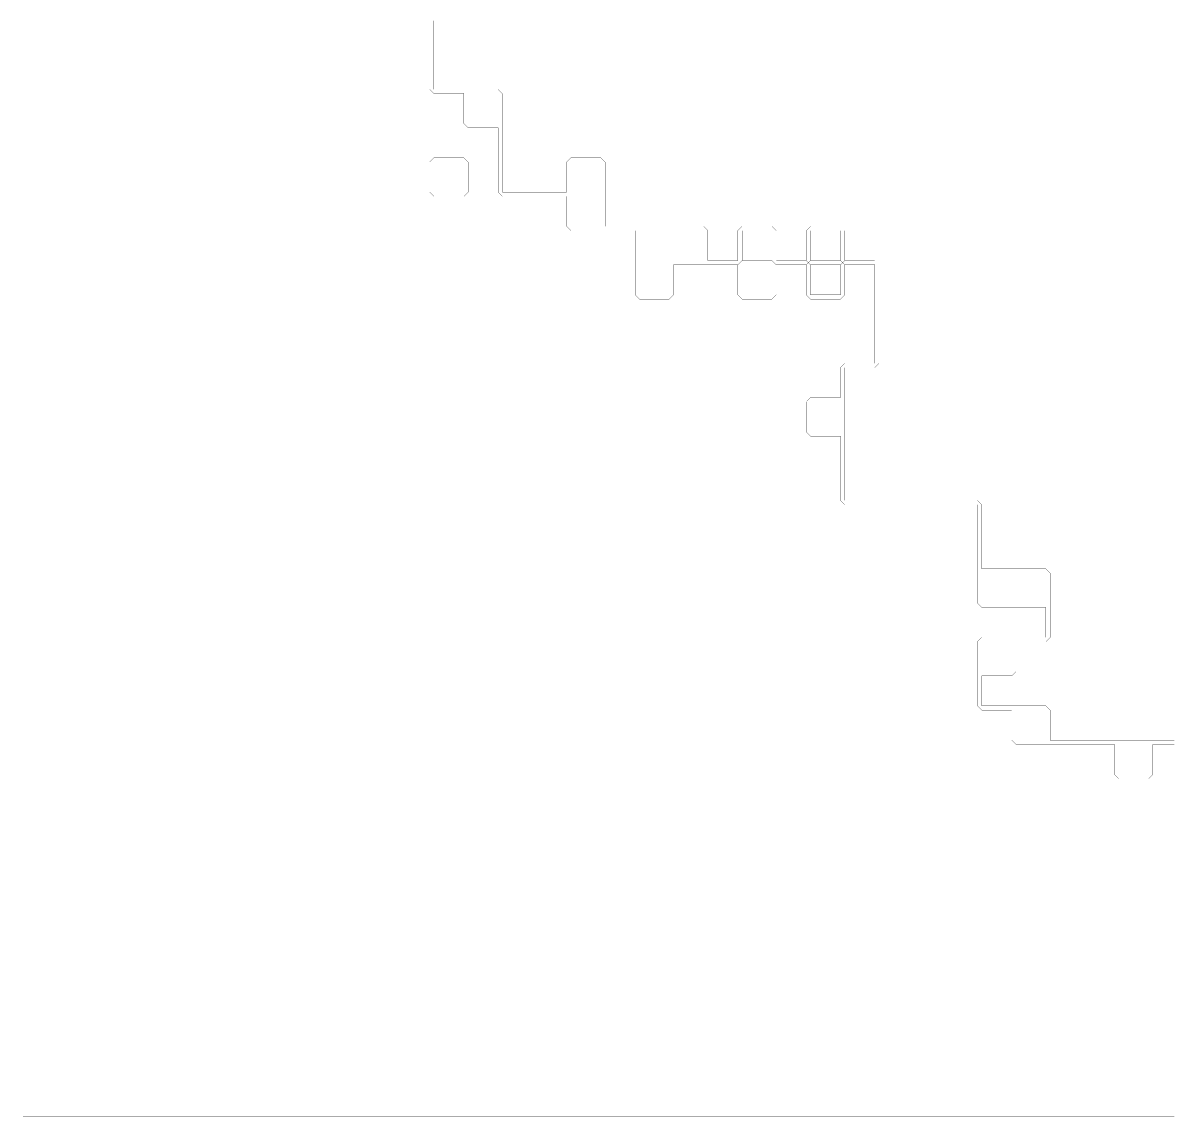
# Model space of a CAD drawing. Header units: metres. Extents: x 0 to 4990, y -4990 to 0.
# Drawn here: x 0 to 2617, y -4990 to -2495 of the extents above; entities that cross this region are included whole.
import ezdxf

# ---------------------------------------------------------------- set-up
doc = ezdxf.new("R2010")
doc.units = ezdxf.units.M
doc.layers.add('conductor', color=1, linetype='Continuous')
doc.layers.add('substrate', color=5, linetype='Continuous')

msp = doc.modelspace()

# ---------------------------------------------------------------- linework, layer by layer
at = {"layer": 'conductor', "const_width": 0.5}
msp.add_lwpolyline([(937.5, -2490.234375), (937.5, -2500), (937.5, -2509.765625), (937.5, -2519.53125), (937.5, -2529.296875), (937.5, -2539.0625), (937.5, -2548.828125), (937.5, -2558.59375), (937.5, -2568.359375), (937.5, -2578.125), (937.5, -2587.890625), (937.5, -2597.65625), (937.5, -2607.421875), (937.5, -2617.1875), (937.5, -2626.953125), (937.5, -2636.71875), (937.5, -2646.484375), (947.265625, -2646.484375), (957.03125, -2646.484375), (966.796875, -2646.484375), (976.5625, -2646.484375), (986.328125, -2646.484375), (996.09375, -2646.484375), (1005.859375, -2646.484375), (1015.625, -2646.484375), (1025.390625, -2646.484375), (1035.15625, -2646.484375), (1044.921875, -2646.484375), (1054.6875, -2646.484375), (1064.453125, -2646.484375), (1074.21875, -2646.484375), (1083.984375, -2646.484375), (1093.75, -2656.25), (1093.75, -2666.015625), (1093.75, -2675.78125), (1093.75, -2685.546875), (1093.75, -2695.3125), (1093.75, -2705.078125), (1093.75, -2714.84375), (1093.75, -2724.609375), (1093.75, -2734.375), (1093.75, -2744.140625), (1093.75, -2753.90625), (1093.75, -2763.671875), (1093.75, -2773.4375), (1093.75, -2783.203125), (1093.75, -2792.96875), (1093.75, -2802.734375), (1093.75, -2812.5), (1093.75, -2822.265625), (1093.75, -2832.03125), (1093.75, -2841.796875), (1093.75, -2851.5625), (1093.75, -2861.328125), (1093.75, -2871.09375), (1093.75, -2880.859375), (1103.515625, -2880.859375), (1113.28125, -2880.859375), (1123.046875, -2880.859375), (1132.8125, -2880.859375), (1142.578125, -2880.859375), (1152.34375, -2880.859375), (1162.109375, -2880.859375), (1171.875, -2880.859375), (1181.640625, -2880.859375), (1191.40625, -2880.859375), (1201.171875, -2880.859375), (1210.9375, -2880.859375), (1220.703125, -2880.859375), (1230.46875, -2880.859375), (1240.234375, -2880.859375), (1240.234375, -2871.09375), (1240.234375, -2861.328125), (1240.234375, -2851.5625), (1240.234375, -2841.796875), (1240.234375, -2832.03125), (1240.234375, -2822.265625), (1240.234375, -2812.5), (1250, -2802.734375), (1259.765625, -2802.734375), (1269.53125, -2802.734375), (1279.296875, -2802.734375), (1289.0625, -2802.734375), (1298.828125, -2802.734375), (1308.59375, -2802.734375), (1318.359375, -2802.734375), (1328.125, -2812.5), (1328.125, -2822.265625), (1328.125, -2832.03125), (1328.125, -2841.796875), (1328.125, -2851.5625), (1328.125, -2861.328125), (1328.125, -2871.09375), (1328.125, -2880.859375), (1328.125, -2890.625), (1328.125, -2900.390625), (1328.125, -2910.15625), (1328.125, -2919.921875), (1328.125, -2929.6875), (1328.125, -2939.453125), (1328.125, -2949.21875), (1328.125, -2958.984375), (1337.890625, -2958.984375), (1347.65625, -2958.984375), (1357.421875, -2958.984375), (1367.1875, -2958.984375), (1376.953125, -2958.984375), (1386.71875, -2958.984375), (1396.484375, -2958.984375), (1406.25, -2958.984375), (1416.015625, -2958.984375), (1425.78125, -2958.984375), (1435.546875, -2958.984375), (1445.3125, -2958.984375), (1455.078125, -2958.984375), (1464.84375, -2958.984375), (1474.609375, -2958.984375), (1484.375, -2958.984375), (1494.140625, -2958.984375), (1503.90625, -2958.984375), (1513.671875, -2958.984375), (1523.4375, -2958.984375), (1533.203125, -2958.984375), (1542.96875, -2958.984375), (1552.734375, -2958.984375), (1562.5, -2968.75), (1562.5, -2978.515625), (1562.5, -2988.28125), (1562.5, -2998.046875), (1562.5, -3007.8125), (1562.5, -3017.578125), (1562.5, -3027.34375), (1562.5, -3037.109375), (1572.265625, -3037.109375), (1582.03125, -3037.109375), (1591.796875, -3037.109375), (1601.5625, -3037.109375), (1611.328125, -3037.109375), (1621.09375, -3037.109375), (1630.859375, -3037.109375), (1630.859375, -3027.34375), (1630.859375, -3017.578125), (1630.859375, -3007.8125), (1630.859375, -2998.046875), (1630.859375, -2988.28125), (1630.859375, -2978.515625), (1630.859375, -2968.75), (1640.625, -2958.984375), (1650.390625, -2958.984375), (1660.15625, -2958.984375), (1669.921875, -2958.984375), (1679.6875, -2958.984375), (1689.453125, -2958.984375), (1699.21875, -2958.984375), (1708.984375, -2958.984375), (1718.75, -2968.75), (1718.75, -2978.515625), (1718.75, -2988.28125), (1718.75, -2998.046875), (1718.75, -3007.8125), (1718.75, -3017.578125), (1718.75, -3027.34375), (1718.75, -3037.109375), (1728.515625, -3037.109375), (1738.28125, -3037.109375), (1748.046875, -3037.109375), (1757.8125, -3037.109375), (1767.578125, -3037.109375), (1777.34375, -3037.109375), (1787.109375, -3037.109375), (1796.875, -3046.875), (1796.875, -3056.640625), (1796.875, -3066.40625), (1796.875, -3076.171875), (1796.875, -3085.9375), (1796.875, -3095.703125), (1796.875, -3105.46875), (1796.875, -3115.234375), (1806.640625, -3115.234375), (1816.40625, -3115.234375), (1826.171875, -3115.234375), (1835.9375, -3115.234375), (1845.703125, -3115.234375), (1855.46875, -3115.234375), (1865.234375, -3115.234375), (1865.234375, -3105.46875), (1865.234375, -3095.703125), (1865.234375, -3085.9375), (1865.234375, -3076.171875), (1865.234375, -3066.40625), (1865.234375, -3056.640625), (1865.234375, -3046.875), (1875, -3037.109375), (1884.765625, -3037.109375), (1894.53125, -3037.109375), (1904.296875, -3037.109375), (1914.0625, -3037.109375), (1923.828125, -3037.109375), (1933.59375, -3037.109375), (1943.359375, -3037.109375), (1953.125, -3046.875), (1953.125, -3056.640625), (1953.125, -3066.40625), (1953.125, -3076.171875), (1953.125, -3085.9375), (1953.125, -3095.703125), (1953.125, -3105.46875), (1953.125, -3115.234375), (1953.125, -3125), (1953.125, -3134.765625), (1953.125, -3144.53125), (1953.125, -3154.296875), (1953.125, -3164.0625), (1953.125, -3173.828125), (1953.125, -3183.59375), (1953.125, -3193.359375), (1953.125, -3203.125), (1953.125, -3212.890625), (1953.125, -3222.65625), (1953.125, -3232.421875), (1953.125, -3242.1875), (1953.125, -3251.953125), (1953.125, -3261.71875), (1953.125, -3271.484375), (1943.359375, -3281.25), (1933.59375, -3281.25), (1923.828125, -3281.25), (1914.0625, -3281.25), (1904.296875, -3281.25), (1894.53125, -3281.25), (1884.765625, -3281.25), (1875, -3281.25), (1875, -3291.015625), (1875, -3300.78125), (1875, -3310.546875), (1875, -3320.3125), (1875, -3330.078125), (1875, -3339.84375), (1875, -3349.609375), (1875, -3359.375), (1875, -3369.140625), (1875, -3378.90625), (1875, -3388.671875), (1875, -3398.4375), (1875, -3408.203125), (1875, -3417.96875), (1875, -3427.734375), (1875, -3437.5), (1875, -3447.265625), (1875, -3457.03125), (1875, -3466.796875), (1875, -3476.5625), (1875, -3486.328125), (1875, -3496.09375), (1875, -3505.859375), (1875, -3515.625), (1875, -3525.390625), (1875, -3535.15625), (1875, -3544.921875), (1875, -3554.6875), (1875, -3564.453125), (1875, -3574.21875), (1875, -3583.984375), (1884.765625, -3583.984375), (1894.53125, -3583.984375), (1904.296875, -3583.984375), (1914.0625, -3583.984375), (1923.828125, -3583.984375), (1933.59375, -3583.984375), (1943.359375, -3583.984375), (1953.125, -3583.984375), (1962.890625, -3583.984375), (1972.65625, -3583.984375), (1982.421875, -3583.984375), (1992.1875, -3583.984375), (2001.953125, -3583.984375), (2011.71875, -3583.984375), (2021.484375, -3583.984375), (2031.25, -3583.984375), (2041.015625, -3583.984375), (2050.78125, -3583.984375), (2060.546875, -3583.984375), (2070.3125, -3583.984375), (2080.078125, -3583.984375), (2089.84375, -3583.984375), (2099.609375, -3583.984375), (2109.375, -3583.984375), (2119.140625, -3583.984375), (2128.90625, -3583.984375), (2138.671875, -3583.984375), (2148.4375, -3583.984375), (2158.203125, -3583.984375), (2167.96875, -3583.984375), (2177.734375, -3583.984375), (2187.5, -3593.75), (2187.5, -3603.515625), (2187.5, -3613.28125), (2187.5, -3623.046875), (2187.5, -3632.8125), (2187.5, -3642.578125), (2187.5, -3652.34375), (2187.5, -3662.109375), (2187.5, -3671.875), (2187.5, -3681.640625), (2187.5, -3691.40625), (2187.5, -3701.171875), (2187.5, -3710.9375), (2187.5, -3720.703125), (2187.5, -3730.46875), (2187.5, -3740.234375), (2197.265625, -3740.234375), (2207.03125, -3740.234375), (2216.796875, -3740.234375), (2226.5625, -3740.234375), (2236.328125, -3740.234375), (2246.09375, -3740.234375), (2255.859375, -3740.234375), (2265.625, -3740.234375), (2275.390625, -3740.234375), (2285.15625, -3740.234375), (2294.921875, -3740.234375), (2304.6875, -3740.234375), (2314.453125, -3740.234375), (2324.21875, -3740.234375), (2333.984375, -3740.234375), (2343.75, -3750), (2343.75, -3759.765625), (2343.75, -3769.53125), (2343.75, -3779.296875), (2343.75, -3789.0625), (2343.75, -3798.828125), (2343.75, -3808.59375), (2343.75, -3818.359375), (2343.75, -3828.125), (2343.75, -3837.890625), (2343.75, -3847.65625), (2343.75, -3857.421875), (2343.75, -3867.1875), (2343.75, -3876.953125), (2343.75, -3886.71875), (2343.75, -3896.484375), (2333.984375, -3906.25), (2324.21875, -3906.25), (2314.453125, -3906.25), (2304.6875, -3906.25), (2294.921875, -3906.25), (2285.15625, -3906.25), (2275.390625, -3906.25), (2265.625, -3906.25), (2265.625, -3916.015625), (2265.625, -3925.78125), (2265.625, -3935.546875), (2265.625, -3945.3125), (2265.625, -3955.078125), (2265.625, -3964.84375), (2265.625, -3974.609375), (2255.859375, -3984.375), (2246.09375, -3984.375), (2236.328125, -3984.375), (2226.5625, -3984.375), (2216.796875, -3984.375), (2207.03125, -3984.375), (2197.265625, -3984.375), (2187.5, -3984.375), (2187.5, -3994.140625), (2187.5, -4003.90625), (2187.5, -4013.671875), (2187.5, -4023.4375), (2187.5, -4033.203125), (2187.5, -4042.96875), (2187.5, -4052.734375), (2197.265625, -4052.734375), (2207.03125, -4052.734375), (2216.796875, -4052.734375), (2226.5625, -4052.734375), (2236.328125, -4052.734375), (2246.09375, -4052.734375), (2255.859375, -4052.734375), (2265.625, -4052.734375), (2275.390625, -4052.734375), (2285.15625, -4052.734375), (2294.921875, -4052.734375), (2304.6875, -4052.734375), (2314.453125, -4052.734375), (2324.21875, -4052.734375), (2333.984375, -4052.734375), (2343.75, -4062.5), (2343.75, -4072.265625), (2343.75, -4082.03125), (2343.75, -4091.796875), (2343.75, -4101.5625), (2343.75, -4111.328125), (2343.75, -4121.09375), (2343.75, -4130.859375), (2353.515625, -4130.859375), (2363.28125, -4130.859375), (2373.046875, -4130.859375), (2382.8125, -4130.859375), (2392.578125, -4130.859375), (2402.34375, -4130.859375), (2412.109375, -4130.859375), (2421.875, -4130.859375), (2431.640625, -4130.859375), (2441.40625, -4130.859375), (2451.171875, -4130.859375), (2460.9375, -4130.859375), (2470.703125, -4130.859375), (2480.46875, -4130.859375), (2490.234375, -4130.859375), (2500, -4130.859375), (2509.765625, -4130.859375), (2519.53125, -4130.859375), (2529.296875, -4130.859375), (2539.0625, -4130.859375), (2548.828125, -4130.859375), (2558.59375, -4130.859375), (2568.359375, -4130.859375), (2578.125, -4130.859375), (2587.890625, -4130.859375), (2597.65625, -4130.859375), (2607.421875, -4130.859375), (2617.1875, -4130.859375), (2626.953125, -4130.859375)], dxfattribs=at)
msp.add_lwpolyline([(1787.109375, -2968.75), (1796.875, -2958.984375), (1806.640625, -2958.984375), (1816.40625, -2958.984375), (1826.171875, -2958.984375), (1835.9375, -2958.984375), (1845.703125, -2958.984375), (1855.46875, -2958.984375), (1865.234375, -2958.984375), (1875, -2968.75), (1875, -2978.515625), (1875, -2988.28125), (1875, -2998.046875), (1875, -3007.8125), (1875, -3017.578125), (1875, -3027.34375), (1875, -3037.109375), (1865.234375, -3046.875), (1855.46875, -3046.875), (1845.703125, -3046.875), (1835.9375, -3046.875), (1826.171875, -3046.875), (1816.40625, -3046.875), (1806.640625, -3046.875), (1796.875, -3046.875), (1787.109375, -3037.109375), (1787.109375, -3027.34375), (1787.109375, -3017.578125), (1787.109375, -3007.8125), (1787.109375, -2998.046875), (1787.109375, -2988.28125), (1787.109375, -2978.515625)], close=True, dxfattribs=at)
at = {"layer": 'substrate', "const_width": 0.5}
for points in [[(0, -2490.234375), (0, -2500), (0, -2509.765625), (0, -2519.53125), (0, -2529.296875), (0, -2539.0625), (0, -2548.828125), (0, -2558.59375), (0, -2568.359375), (0, -2578.125), (0, -2587.890625), (0, -2597.65625), (0, -2607.421875), (0, -2617.1875), (0, -2626.953125), (0, -2636.71875), (0, -2646.484375), (0, -2656.25), (0, -2666.015625), (0, -2675.78125), (0, -2685.546875), (0, -2695.3125), (0, -2705.078125), (0, -2714.84375), (0, -2724.609375), (0, -2734.375), (0, -2744.140625), (0, -2753.90625), (0, -2763.671875), (0, -2773.4375), (0, -2783.203125), (0, -2792.96875), (0, -2802.734375), (0, -2812.5), (0, -2822.265625), (0, -2832.03125), (0, -2841.796875), (0, -2851.5625), (0, -2861.328125), (0, -2871.09375), (0, -2880.859375), (0, -2890.625), (0, -2900.390625), (0, -2910.15625), (0, -2919.921875), (0, -2929.6875), (0, -2939.453125), (0, -2949.21875), (0, -2958.984375), (0, -2968.75), (0, -2978.515625), (0, -2988.28125), (0, -2998.046875), (0, -3007.8125), (0, -3017.578125), (0, -3027.34375), (0, -3037.109375), (0, -3046.875), (0, -3056.640625), (0, -3066.40625), (0, -3076.171875), (0, -3085.9375), (0, -3095.703125), (0, -3105.46875), (0, -3115.234375), (0, -3125), (0, -3134.765625), (0, -3144.53125), (0, -3154.296875), (0, -3164.0625), (0, -3173.828125), (0, -3183.59375), (0, -3193.359375), (0, -3203.125), (0, -3212.890625), (0, -3222.65625), (0, -3232.421875), (0, -3242.1875), (0, -3251.953125), (0, -3261.71875), (0, -3271.484375), (0, -3281.25), (0, -3291.015625), (0, -3300.78125), (0, -3310.546875), (0, -3320.3125), (0, -3330.078125), (0, -3339.84375), (0, -3349.609375), (0, -3359.375), (0, -3369.140625), (0, -3378.90625), (0, -3388.671875), (0, -3398.4375), (0, -3408.203125), (0, -3417.96875), (0, -3427.734375), (0, -3437.5), (0, -3447.265625), (0, -3457.03125), (0, -3466.796875), (0, -3476.5625), (0, -3486.328125), (0, -3496.09375), (0, -3505.859375), (0, -3515.625), (0, -3525.390625), (0, -3535.15625), (0, -3544.921875), (0, -3554.6875), (0, -3564.453125), (0, -3574.21875), (0, -3583.984375), (0, -3593.75), (0, -3603.515625), (0, -3613.28125), (0, -3623.046875), (0, -3632.8125), (0, -3642.578125), (0, -3652.34375), (0, -3662.109375), (0, -3671.875), (0, -3681.640625), (0, -3691.40625), (0, -3701.171875), (0, -3710.9375), (0, -3720.703125), (0, -3730.46875), (0, -3740.234375), (0, -3750), (0, -3759.765625), (0, -3769.53125), (0, -3779.296875), (0, -3789.0625), (0, -3798.828125), (0, -3808.59375), (0, -3818.359375), (0, -3828.125), (0, -3837.890625), (0, -3847.65625), (0, -3857.421875), (0, -3867.1875), (0, -3876.953125), (0, -3886.71875), (0, -3896.484375), (0, -3906.25), (0, -3916.015625), (0, -3925.78125), (0, -3935.546875), (0, -3945.3125), (0, -3955.078125), (0, -3964.84375), (0, -3974.609375), (0, -3984.375), (0, -3994.140625), (0, -4003.90625), (0, -4013.671875), (0, -4023.4375), (0, -4033.203125), (0, -4042.96875), (0, -4052.734375), (0, -4062.5), (0, -4072.265625), (0, -4082.03125), (0, -4091.796875), (0, -4101.5625), (0, -4111.328125), (0, -4121.09375), (0, -4130.859375), (0, -4140.625), (0, -4150.390625), (0, -4160.15625), (0, -4169.921875), (0, -4179.6875), (0, -4189.453125), (0, -4199.21875), (0, -4208.984375), (0, -4218.75), (0, -4228.515625), (0, -4238.28125), (0, -4248.046875), (0, -4257.8125), (0, -4267.578125), (0, -4277.34375), (0, -4287.109375), (0, -4296.875), (0, -4306.640625), (0, -4316.40625), (0, -4326.171875), (0, -4335.9375), (0, -4345.703125), (0, -4355.46875), (0, -4365.234375), (0, -4375), (0, -4384.765625), (0, -4394.53125), (0, -4404.296875), (0, -4414.0625), (0, -4423.828125), (0, -4433.59375), (0, -4443.359375), (0, -4453.125), (0, -4462.890625), (0, -4472.65625), (0, -4482.421875), (0, -4492.1875), (0, -4501.953125), (0, -4511.71875), (0, -4521.484375), (0, -4531.25), (0, -4541.015625), (0, -4550.78125), (0, -4560.546875), (0, -4570.3125), (0, -4580.078125), (0, -4589.84375), (0, -4599.609375), (0, -4609.375), (0, -4619.140625), (0, -4628.90625), (0, -4638.671875), (0, -4648.4375), (0, -4658.203125), (0, -4667.96875), (0, -4677.734375), (0, -4687.5), (0, -4697.265625), (0, -4707.03125), (0, -4716.796875), (0, -4726.5625), (0, -4736.328125), (0, -4746.09375), (0, -4755.859375), (0, -4765.625), (0, -4775.390625), (0, -4785.15625), (0, -4794.921875), (0, -4804.6875), (0, -4814.453125), (0, -4824.21875), (0, -4833.984375), (0, -4843.75), (0, -4853.515625), (0, -4863.28125), (0, -4873.046875), (0, -4882.8125), (0, -4892.578125), (0, -4902.34375), (0, -4912.109375), (0, -4921.875), (0, -4931.640625), (0, -4941.40625), (0, -4951.171875), (0, -4960.9375), (0, -4970.703125), (0, -4980.46875), (0, -4990.234375), (9.765625, -4990.234375), (19.53125, -4990.234375), (29.296875, -4990.234375), (39.0625, -4990.234375), (48.828125, -4990.234375), (58.59375, -4990.234375), (68.359375, -4990.234375), (78.125, -4990.234375), (87.890625, -4990.234375), (97.65625, -4990.234375), (107.421875, -4990.234375), (117.1875, -4990.234375), (126.953125, -4990.234375), (136.71875, -4990.234375), (146.484375, -4990.234375), (156.25, -4990.234375), (166.015625, -4990.234375), (175.78125, -4990.234375), (185.546875, -4990.234375), (195.3125, -4990.234375), (205.078125, -4990.234375), (214.84375, -4990.234375), (224.609375, -4990.234375), (234.375, -4990.234375), (244.140625, -4990.234375), (253.90625, -4990.234375), (263.671875, -4990.234375), (273.4375, -4990.234375), (283.203125, -4990.234375), (292.96875, -4990.234375), (302.734375, -4990.234375), (312.5, -4990.234375), (322.265625, -4990.234375), (332.03125, -4990.234375), (341.796875, -4990.234375), (351.5625, -4990.234375), (361.328125, -4990.234375), (371.09375, -4990.234375), (380.859375, -4990.234375), (390.625, -4990.234375), (400.390625, -4990.234375), (410.15625, -4990.234375), (419.921875, -4990.234375), (429.6875, -4990.234375), (439.453125, -4990.234375), (449.21875, -4990.234375), (458.984375, -4990.234375), (468.75, -4990.234375), (478.515625, -4990.234375), (488.28125, -4990.234375), (498.046875, -4990.234375), (507.8125, -4990.234375), (517.578125, -4990.234375), (527.34375, -4990.234375), (537.109375, -4990.234375), (546.875, -4990.234375), (556.640625, -4990.234375), (566.40625, -4990.234375), (576.171875, -4990.234375), (585.9375, -4990.234375), (595.703125, -4990.234375), (605.46875, -4990.234375), (615.234375, -4990.234375), (625, -4990.234375), (634.765625, -4990.234375), (644.53125, -4990.234375), (654.296875, -4990.234375), (664.0625, -4990.234375), (673.828125, -4990.234375), (683.59375, -4990.234375), (693.359375, -4990.234375), (703.125, -4990.234375), (712.890625, -4990.234375), (722.65625, -4990.234375), (732.421875, -4990.234375), (742.1875, -4990.234375), (751.953125, -4990.234375), (761.71875, -4990.234375), (771.484375, -4990.234375), (781.25, -4990.234375), (791.015625, -4990.234375), (800.78125, -4990.234375), (810.546875, -4990.234375), (820.3125, -4990.234375), (830.078125, -4990.234375), (839.84375, -4990.234375), (849.609375, -4990.234375), (859.375, -4990.234375), (869.140625, -4990.234375), (878.90625, -4990.234375), (888.671875, -4990.234375), (898.4375, -4990.234375), (908.203125, -4990.234375), (917.96875, -4990.234375), (927.734375, -4990.234375), (937.5, -4990.234375), (947.265625, -4990.234375), (957.03125, -4990.234375), (966.796875, -4990.234375), (976.5625, -4990.234375), (986.328125, -4990.234375), (996.09375, -4990.234375), (1005.859375, -4990.234375), (1015.625, -4990.234375), (1025.390625, -4990.234375), (1035.15625, -4990.234375), (1044.921875, -4990.234375), (1054.6875, -4990.234375), (1064.453125, -4990.234375), (1074.21875, -4990.234375), (1083.984375, -4990.234375), (1093.75, -4990.234375), (1103.515625, -4990.234375), (1113.28125, -4990.234375), (1123.046875, -4990.234375), (1132.8125, -4990.234375), (1142.578125, -4990.234375), (1152.34375, -4990.234375), (1162.109375, -4990.234375), (1171.875, -4990.234375), (1181.640625, -4990.234375), (1191.40625, -4990.234375), (1201.171875, -4990.234375), (1210.9375, -4990.234375), (1220.703125, -4990.234375), (1230.46875, -4990.234375), (1240.234375, -4990.234375), (1250, -4990.234375), (1259.765625, -4990.234375), (1269.53125, -4990.234375), (1279.296875, -4990.234375), (1289.0625, -4990.234375), (1298.828125, -4990.234375), (1308.59375, -4990.234375), (1318.359375, -4990.234375), (1328.125, -4990.234375), (1337.890625, -4990.234375), (1347.65625, -4990.234375), (1357.421875, -4990.234375), (1367.1875, -4990.234375), (1376.953125, -4990.234375), (1386.71875, -4990.234375), (1396.484375, -4990.234375), (1406.25, -4990.234375), (1416.015625, -4990.234375), (1425.78125, -4990.234375), (1435.546875, -4990.234375), (1445.3125, -4990.234375), (1455.078125, -4990.234375), (1464.84375, -4990.234375), (1474.609375, -4990.234375), (1484.375, -4990.234375), (1494.140625, -4990.234375), (1503.90625, -4990.234375), (1513.671875, -4990.234375), (1523.4375, -4990.234375), (1533.203125, -4990.234375), (1542.96875, -4990.234375), (1552.734375, -4990.234375), (1562.5, -4990.234375), (1572.265625, -4990.234375), (1582.03125, -4990.234375), (1591.796875, -4990.234375), (1601.5625, -4990.234375), (1611.328125, -4990.234375), (1621.09375, -4990.234375), (1630.859375, -4990.234375), (1640.625, -4990.234375), (1650.390625, -4990.234375), (1660.15625, -4990.234375), (1669.921875, -4990.234375), (1679.6875, -4990.234375), (1689.453125, -4990.234375), (1699.21875, -4990.234375), (1708.984375, -4990.234375), (1718.75, -4990.234375), (1728.515625, -4990.234375), (1738.28125, -4990.234375), (1748.046875, -4990.234375), (1757.8125, -4990.234375), (1767.578125, -4990.234375), (1777.34375, -4990.234375), (1787.109375, -4990.234375), (1796.875, -4990.234375), (1806.640625, -4990.234375), (1816.40625, -4990.234375), (1826.171875, -4990.234375), (1835.9375, -4990.234375), (1845.703125, -4990.234375), (1855.46875, -4990.234375), (1865.234375, -4990.234375), (1875, -4990.234375), (1884.765625, -4990.234375), (1894.53125, -4990.234375), (1904.296875, -4990.234375), (1914.0625, -4990.234375), (1923.828125, -4990.234375), (1933.59375, -4990.234375), (1943.359375, -4990.234375), (1953.125, -4990.234375), (1962.890625, -4990.234375), (1972.65625, -4990.234375), (1982.421875, -4990.234375), (1992.1875, -4990.234375), (2001.953125, -4990.234375), (2011.71875, -4990.234375), (2021.484375, -4990.234375), (2031.25, -4990.234375), (2041.015625, -4990.234375), (2050.78125, -4990.234375), (2060.546875, -4990.234375), (2070.3125, -4990.234375), (2080.078125, -4990.234375), (2089.84375, -4990.234375), (2099.609375, -4990.234375), (2109.375, -4990.234375), (2119.140625, -4990.234375), (2128.90625, -4990.234375), (2138.671875, -4990.234375), (2148.4375, -4990.234375), (2158.203125, -4990.234375), (2167.96875, -4990.234375), (2177.734375, -4990.234375), (2187.5, -4990.234375), (2197.265625, -4990.234375), (2207.03125, -4990.234375), (2216.796875, -4990.234375), (2226.5625, -4990.234375), (2236.328125, -4990.234375), (2246.09375, -4990.234375), (2255.859375, -4990.234375), (2265.625, -4990.234375), (2275.390625, -4990.234375), (2285.15625, -4990.234375), (2294.921875, -4990.234375), (2304.6875, -4990.234375), (2314.453125, -4990.234375), (2324.21875, -4990.234375), (2333.984375, -4990.234375), (2343.75, -4990.234375), (2353.515625, -4990.234375), (2363.28125, -4990.234375), (2373.046875, -4990.234375), (2382.8125, -4990.234375), (2392.578125, -4990.234375), (2402.34375, -4990.234375), (2412.109375, -4990.234375), (2421.875, -4990.234375), (2431.640625, -4990.234375), (2441.40625, -4990.234375), (2451.171875, -4990.234375), (2460.9375, -4990.234375), (2470.703125, -4990.234375), (2480.46875, -4990.234375), (2490.234375, -4990.234375), (2500, -4990.234375), (2509.765625, -4990.234375), (2519.53125, -4990.234375), (2529.296875, -4990.234375), (2539.0625, -4990.234375), (2548.828125, -4990.234375), (2558.59375, -4990.234375), (2568.359375, -4990.234375), (2578.125, -4990.234375), (2587.890625, -4990.234375), (2597.65625, -4990.234375), (2607.421875, -4990.234375), (2617.1875, -4990.234375), (2626.953125, -4990.234375)], [(2626.953125, -4140.625), (2617.1875, -4140.625), (2607.421875, -4140.625), (2597.65625, -4140.625), (2587.890625, -4140.625), (2578.125, -4140.625), (2578.125, -4150.390625), (2578.125, -4160.15625), (2578.125, -4169.921875), (2578.125, -4179.6875), (2578.125, -4189.453125), (2578.125, -4199.21875), (2578.125, -4208.984375), (2568.359375, -4218.75), (2558.59375, -4218.75), (2548.828125, -4218.75), (2539.0625, -4218.75), (2529.296875, -4218.75), (2519.53125, -4218.75), (2509.765625, -4218.75), (2500, -4218.75), (2490.234375, -4208.984375), (2490.234375, -4199.21875), (2490.234375, -4189.453125), (2490.234375, -4179.6875), (2490.234375, -4169.921875), (2490.234375, -4160.15625), (2490.234375, -4150.390625), (2490.234375, -4140.625), (2480.46875, -4140.625), (2470.703125, -4140.625), (2460.9375, -4140.625), (2451.171875, -4140.625), (2441.40625, -4140.625), (2431.640625, -4140.625), (2421.875, -4140.625), (2412.109375, -4140.625), (2402.34375, -4140.625), (2392.578125, -4140.625), (2382.8125, -4140.625), (2373.046875, -4140.625), (2363.28125, -4140.625), (2353.515625, -4140.625), (2343.75, -4140.625), (2333.984375, -4140.625), (2324.21875, -4140.625), (2314.453125, -4140.625), (2304.6875, -4140.625), (2294.921875, -4140.625), (2285.15625, -4140.625), (2275.390625, -4140.625), (2265.625, -4140.625), (2255.859375, -4130.859375), (2255.859375, -4121.09375), (2255.859375, -4111.328125), (2255.859375, -4101.5625), (2255.859375, -4091.796875), (2255.859375, -4082.03125), (2255.859375, -4072.265625), (2255.859375, -4062.5), (2246.09375, -4062.5), (2236.328125, -4062.5), (2226.5625, -4062.5), (2216.796875, -4062.5), (2207.03125, -4062.5), (2197.265625, -4062.5), (2187.5, -4062.5), (2177.734375, -4052.734375), (2177.734375, -4042.96875), (2177.734375, -4033.203125), (2177.734375, -4023.4375), (2177.734375, -4013.671875), (2177.734375, -4003.90625), (2177.734375, -3994.140625), (2177.734375, -3984.375), (2177.734375, -3974.609375), (2177.734375, -3964.84375), (2177.734375, -3955.078125), (2177.734375, -3945.3125), (2177.734375, -3935.546875), (2177.734375, -3925.78125), (2177.734375, -3916.015625), (2177.734375, -3906.25), (2187.5, -3896.484375), (2197.265625, -3896.484375), (2207.03125, -3896.484375), (2216.796875, -3896.484375), (2226.5625, -3896.484375), (2236.328125, -3896.484375), (2246.09375, -3896.484375), (2255.859375, -3896.484375), (2265.625, -3896.484375), (2275.390625, -3896.484375), (2285.15625, -3896.484375), (2294.921875, -3896.484375), (2304.6875, -3896.484375), (2314.453125, -3896.484375), (2324.21875, -3896.484375), (2333.984375, -3896.484375), (2333.984375, -3886.71875), (2333.984375, -3876.953125), (2333.984375, -3867.1875), (2333.984375, -3857.421875), (2333.984375, -3847.65625), (2333.984375, -3837.890625), (2333.984375, -3828.125), (2324.21875, -3828.125), (2314.453125, -3828.125), (2304.6875, -3828.125), (2294.921875, -3828.125), (2285.15625, -3828.125), (2275.390625, -3828.125), (2265.625, -3828.125), (2255.859375, -3828.125), (2246.09375, -3828.125), (2236.328125, -3828.125), (2226.5625, -3828.125), (2216.796875, -3828.125), (2207.03125, -3828.125), (2197.265625, -3828.125), (2187.5, -3828.125), (2177.734375, -3818.359375), (2177.734375, -3808.59375), (2177.734375, -3798.828125), (2177.734375, -3789.0625), (2177.734375, -3779.296875), (2177.734375, -3769.53125), (2177.734375, -3759.765625), (2177.734375, -3750), (2177.734375, -3740.234375), (2177.734375, -3730.46875), (2177.734375, -3720.703125), (2177.734375, -3710.9375), (2177.734375, -3701.171875), (2177.734375, -3691.40625), (2177.734375, -3681.640625), (2177.734375, -3671.875), (2177.734375, -3662.109375), (2177.734375, -3652.34375), (2177.734375, -3642.578125), (2177.734375, -3632.8125), (2177.734375, -3623.046875), (2177.734375, -3613.28125), (2177.734375, -3603.515625), (2177.734375, -3593.75), (2167.96875, -3593.75), (2158.203125, -3593.75), (2148.4375, -3593.75), (2138.671875, -3593.75), (2128.90625, -3593.75), (2119.140625, -3593.75), (2109.375, -3593.75), (2099.609375, -3593.75), (2089.84375, -3593.75), (2080.078125, -3593.75), (2070.3125, -3593.75), (2060.546875, -3593.75), (2050.78125, -3593.75), (2041.015625, -3593.75), (2031.25, -3593.75), (2021.484375, -3593.75), (2011.71875, -3593.75), (2001.953125, -3593.75), (1992.1875, -3593.75), (1982.421875, -3593.75), (1972.65625, -3593.75), (1962.890625, -3593.75), (1953.125, -3593.75), (1943.359375, -3593.75), (1933.59375, -3593.75), (1923.828125, -3593.75), (1914.0625, -3593.75), (1904.296875, -3593.75), (1894.53125, -3593.75), (1884.765625, -3593.75), (1875, -3593.75), (1865.234375, -3583.984375), (1865.234375, -3574.21875), (1865.234375, -3564.453125), (1865.234375, -3554.6875), (1865.234375, -3544.921875), (1865.234375, -3535.15625), (1865.234375, -3525.390625), (1865.234375, -3515.625), (1865.234375, -3505.859375), (1865.234375, -3496.09375), (1865.234375, -3486.328125), (1865.234375, -3476.5625), (1865.234375, -3466.796875), (1865.234375, -3457.03125), (1865.234375, -3447.265625), (1865.234375, -3437.5), (1855.46875, -3437.5), (1845.703125, -3437.5), (1835.9375, -3437.5), (1826.171875, -3437.5), (1816.40625, -3437.5), (1806.640625, -3437.5), (1796.875, -3437.5), (1787.109375, -3427.734375), (1787.109375, -3417.96875), (1787.109375, -3408.203125), (1787.109375, -3398.4375), (1787.109375, -3388.671875), (1787.109375, -3378.90625), (1787.109375, -3369.140625), (1787.109375, -3359.375), (1796.875, -3349.609375), (1806.640625, -3349.609375), (1816.40625, -3349.609375), (1826.171875, -3349.609375), (1835.9375, -3349.609375), (1845.703125, -3349.609375), (1855.46875, -3349.609375), (1865.234375, -3349.609375), (1865.234375, -3339.84375), (1865.234375, -3330.078125), (1865.234375, -3320.3125), (1865.234375, -3310.546875), (1865.234375, -3300.78125), (1865.234375, -3291.015625), (1865.234375, -3281.25), (1875, -3271.484375), (1884.765625, -3271.484375), (1894.53125, -3271.484375), (1904.296875, -3271.484375), (1914.0625, -3271.484375), (1923.828125, -3271.484375), (1933.59375, -3271.484375), (1943.359375, -3271.484375), (1943.359375, -3261.71875), (1943.359375, -3251.953125), (1943.359375, -3242.1875), (1943.359375, -3232.421875), (1943.359375, -3222.65625), (1943.359375, -3212.890625), (1943.359375, -3203.125), (1943.359375, -3193.359375), (1943.359375, -3183.59375), (1943.359375, -3173.828125), (1943.359375, -3164.0625), (1943.359375, -3154.296875), (1943.359375, -3144.53125), (1943.359375, -3134.765625), (1943.359375, -3125), (1943.359375, -3115.234375), (1943.359375, -3105.46875), (1943.359375, -3095.703125), (1943.359375, -3085.9375), (1943.359375, -3076.171875), (1943.359375, -3066.40625), (1943.359375, -3056.640625), (1943.359375, -3046.875), (1933.59375, -3046.875), (1923.828125, -3046.875), (1914.0625, -3046.875), (1904.296875, -3046.875), (1894.53125, -3046.875), (1884.765625, -3046.875), (1875, -3046.875), (1865.234375, -3037.109375), (1865.234375, -3027.34375), (1865.234375, -3017.578125), (1865.234375, -3007.8125), (1865.234375, -2998.046875), (1865.234375, -2988.28125), (1865.234375, -2978.515625), (1865.234375, -2968.75), (1855.46875, -2968.75), (1845.703125, -2968.75), (1835.9375, -2968.75), (1826.171875, -2968.75), (1816.40625, -2968.75), (1806.640625, -2968.75), (1796.875, -2968.75), (1796.875, -2978.515625), (1796.875, -2988.28125), (1796.875, -2998.046875), (1796.875, -3007.8125), (1796.875, -3017.578125), (1796.875, -3027.34375), (1796.875, -3037.109375), (1787.109375, -3046.875), (1777.34375, -3046.875), (1767.578125, -3046.875), (1757.8125, -3046.875), (1748.046875, -3046.875), (1738.28125, -3046.875), (1728.515625, -3046.875), (1718.75, -3046.875), (1708.984375, -3037.109375), (1708.984375, -3027.34375), (1708.984375, -3017.578125), (1708.984375, -3007.8125), (1708.984375, -2998.046875), (1708.984375, -2988.28125), (1708.984375, -2978.515625), (1708.984375, -2968.75), (1699.21875, -2968.75), (1689.453125, -2968.75), (1679.6875, -2968.75), (1669.921875, -2968.75), (1660.15625, -2968.75), (1650.390625, -2968.75), (1640.625, -2968.75), (1640.625, -2978.515625), (1640.625, -2988.28125), (1640.625, -2998.046875), (1640.625, -3007.8125), (1640.625, -3017.578125), (1640.625, -3027.34375), (1640.625, -3037.109375), (1630.859375, -3046.875), (1621.09375, -3046.875), (1611.328125, -3046.875), (1601.5625, -3046.875), (1591.796875, -3046.875), (1582.03125, -3046.875), (1572.265625, -3046.875), (1562.5, -3046.875), (1552.734375, -3046.875), (1542.96875, -3046.875), (1533.203125, -3046.875), (1523.4375, -3046.875), (1513.671875, -3046.875), (1503.90625, -3046.875), (1494.140625, -3046.875), (1484.375, -3046.875), (1484.375, -3056.640625), (1484.375, -3066.40625), (1484.375, -3076.171875), (1484.375, -3085.9375), (1484.375, -3095.703125), (1484.375, -3105.46875), (1484.375, -3115.234375), (1474.609375, -3125), (1464.84375, -3125), (1455.078125, -3125), (1445.3125, -3125), (1435.546875, -3125), (1425.78125, -3125), (1416.015625, -3125), (1406.25, -3125), (1396.484375, -3115.234375), (1396.484375, -3105.46875), (1396.484375, -3095.703125), (1396.484375, -3085.9375), (1396.484375, -3076.171875), (1396.484375, -3066.40625), (1396.484375, -3056.640625), (1396.484375, -3046.875), (1396.484375, -3037.109375), (1396.484375, -3027.34375), (1396.484375, -3017.578125), (1396.484375, -3007.8125), (1396.484375, -2998.046875), (1396.484375, -2988.28125), (1396.484375, -2978.515625), (1396.484375, -2968.75), (1386.71875, -2968.75), (1376.953125, -2968.75), (1367.1875, -2968.75), (1357.421875, -2968.75), (1347.65625, -2968.75), (1337.890625, -2968.75), (1328.125, -2968.75), (1318.359375, -2968.75), (1308.59375, -2968.75), (1298.828125, -2968.75), (1289.0625, -2968.75), (1279.296875, -2968.75), (1269.53125, -2968.75), (1259.765625, -2968.75), (1250, -2968.75), (1240.234375, -2958.984375), (1240.234375, -2949.21875), (1240.234375, -2939.453125), (1240.234375, -2929.6875), (1240.234375, -2919.921875), (1240.234375, -2910.15625), (1240.234375, -2900.390625), (1240.234375, -2890.625), (1230.46875, -2890.625), (1220.703125, -2890.625), (1210.9375, -2890.625), (1201.171875, -2890.625), (1191.40625, -2890.625), (1181.640625, -2890.625), (1171.875, -2890.625), (1162.109375, -2890.625), (1152.34375, -2890.625), (1142.578125, -2890.625), (1132.8125, -2890.625), (1123.046875, -2890.625), (1113.28125, -2890.625), (1103.515625, -2890.625), (1093.75, -2890.625), (1083.984375, -2880.859375), (1083.984375, -2871.09375), (1083.984375, -2861.328125), (1083.984375, -2851.5625), (1083.984375, -2841.796875), (1083.984375, -2832.03125), (1083.984375, -2822.265625), (1083.984375, -2812.5), (1083.984375, -2802.734375), (1083.984375, -2792.96875), (1083.984375, -2783.203125), (1083.984375, -2773.4375), (1083.984375, -2763.671875), (1083.984375, -2753.90625), (1083.984375, -2744.140625), (1083.984375, -2734.375), (1074.21875, -2734.375), (1064.453125, -2734.375), (1054.6875, -2734.375), (1044.921875, -2734.375), (1035.15625, -2734.375), (1025.390625, -2734.375), (1015.625, -2734.375), (1005.859375, -2724.609375), (1005.859375, -2714.84375), (1005.859375, -2705.078125), (1005.859375, -2695.3125), (1005.859375, -2685.546875), (1005.859375, -2675.78125), (1005.859375, -2666.015625), (1005.859375, -2656.25), (996.09375, -2656.25), (986.328125, -2656.25), (976.5625, -2656.25), (966.796875, -2656.25), (957.03125, -2656.25), (947.265625, -2656.25), (937.5, -2656.25), (927.734375, -2646.484375), (927.734375, -2636.71875), (927.734375, -2626.953125), (927.734375, -2617.1875), (927.734375, -2607.421875), (927.734375, -2597.65625), (927.734375, -2587.890625), (927.734375, -2578.125), (927.734375, -2568.359375), (927.734375, -2558.59375), (927.734375, -2548.828125), (927.734375, -2539.0625), (927.734375, -2529.296875), (927.734375, -2519.53125), (927.734375, -2509.765625), (927.734375, -2500), (927.734375, -2490.234375)]]:
    msp.add_lwpolyline(points, dxfattribs=at)
for points in [[(927.734375, -2812.5), (937.5, -2802.734375), (947.265625, -2802.734375), (957.03125, -2802.734375), (966.796875, -2802.734375), (976.5625, -2802.734375), (986.328125, -2802.734375), (996.09375, -2802.734375), (1005.859375, -2802.734375), (1015.625, -2812.5), (1015.625, -2822.265625), (1015.625, -2832.03125), (1015.625, -2841.796875), (1015.625, -2851.5625), (1015.625, -2861.328125), (1015.625, -2871.09375), (1015.625, -2880.859375), (1005.859375, -2890.625), (996.09375, -2890.625), (986.328125, -2890.625), (976.5625, -2890.625), (966.796875, -2890.625), (957.03125, -2890.625), (947.265625, -2890.625), (937.5, -2890.625), (927.734375, -2880.859375), (927.734375, -2871.09375), (927.734375, -2861.328125), (927.734375, -2851.5625), (927.734375, -2841.796875), (927.734375, -2832.03125), (927.734375, -2822.265625)], [(1630.859375, -3046.875), (1640.625, -3037.109375), (1650.390625, -3037.109375), (1660.15625, -3037.109375), (1669.921875, -3037.109375), (1679.6875, -3037.109375), (1689.453125, -3037.109375), (1699.21875, -3037.109375), (1708.984375, -3037.109375), (1718.75, -3046.875), (1718.75, -3056.640625), (1718.75, -3066.40625), (1718.75, -3076.171875), (1718.75, -3085.9375), (1718.75, -3095.703125), (1718.75, -3105.46875), (1718.75, -3115.234375), (1708.984375, -3125), (1699.21875, -3125), (1689.453125, -3125), (1679.6875, -3125), (1669.921875, -3125), (1660.15625, -3125), (1650.390625, -3125), (1640.625, -3125), (1630.859375, -3115.234375), (1630.859375, -3105.46875), (1630.859375, -3095.703125), (1630.859375, -3085.9375), (1630.859375, -3076.171875), (1630.859375, -3066.40625), (1630.859375, -3056.640625)], [(1787.109375, -3046.875), (1796.875, -3037.109375), (1806.640625, -3037.109375), (1816.40625, -3037.109375), (1826.171875, -3037.109375), (1835.9375, -3037.109375), (1845.703125, -3037.109375), (1855.46875, -3037.109375), (1865.234375, -3037.109375), (1875, -3046.875), (1875, -3056.640625), (1875, -3066.40625), (1875, -3076.171875), (1875, -3085.9375), (1875, -3095.703125), (1875, -3105.46875), (1875, -3115.234375), (1865.234375, -3125), (1855.46875, -3125), (1845.703125, -3125), (1835.9375, -3125), (1826.171875, -3125), (1816.40625, -3125), (1806.640625, -3125), (1796.875, -3125), (1787.109375, -3115.234375), (1787.109375, -3105.46875), (1787.109375, -3095.703125), (1787.109375, -3085.9375), (1787.109375, -3076.171875), (1787.109375, -3066.40625), (1787.109375, -3056.640625)]]:
    msp.add_lwpolyline(points, close=True, dxfattribs=at)

doc.saveas('drawing.dxf')
